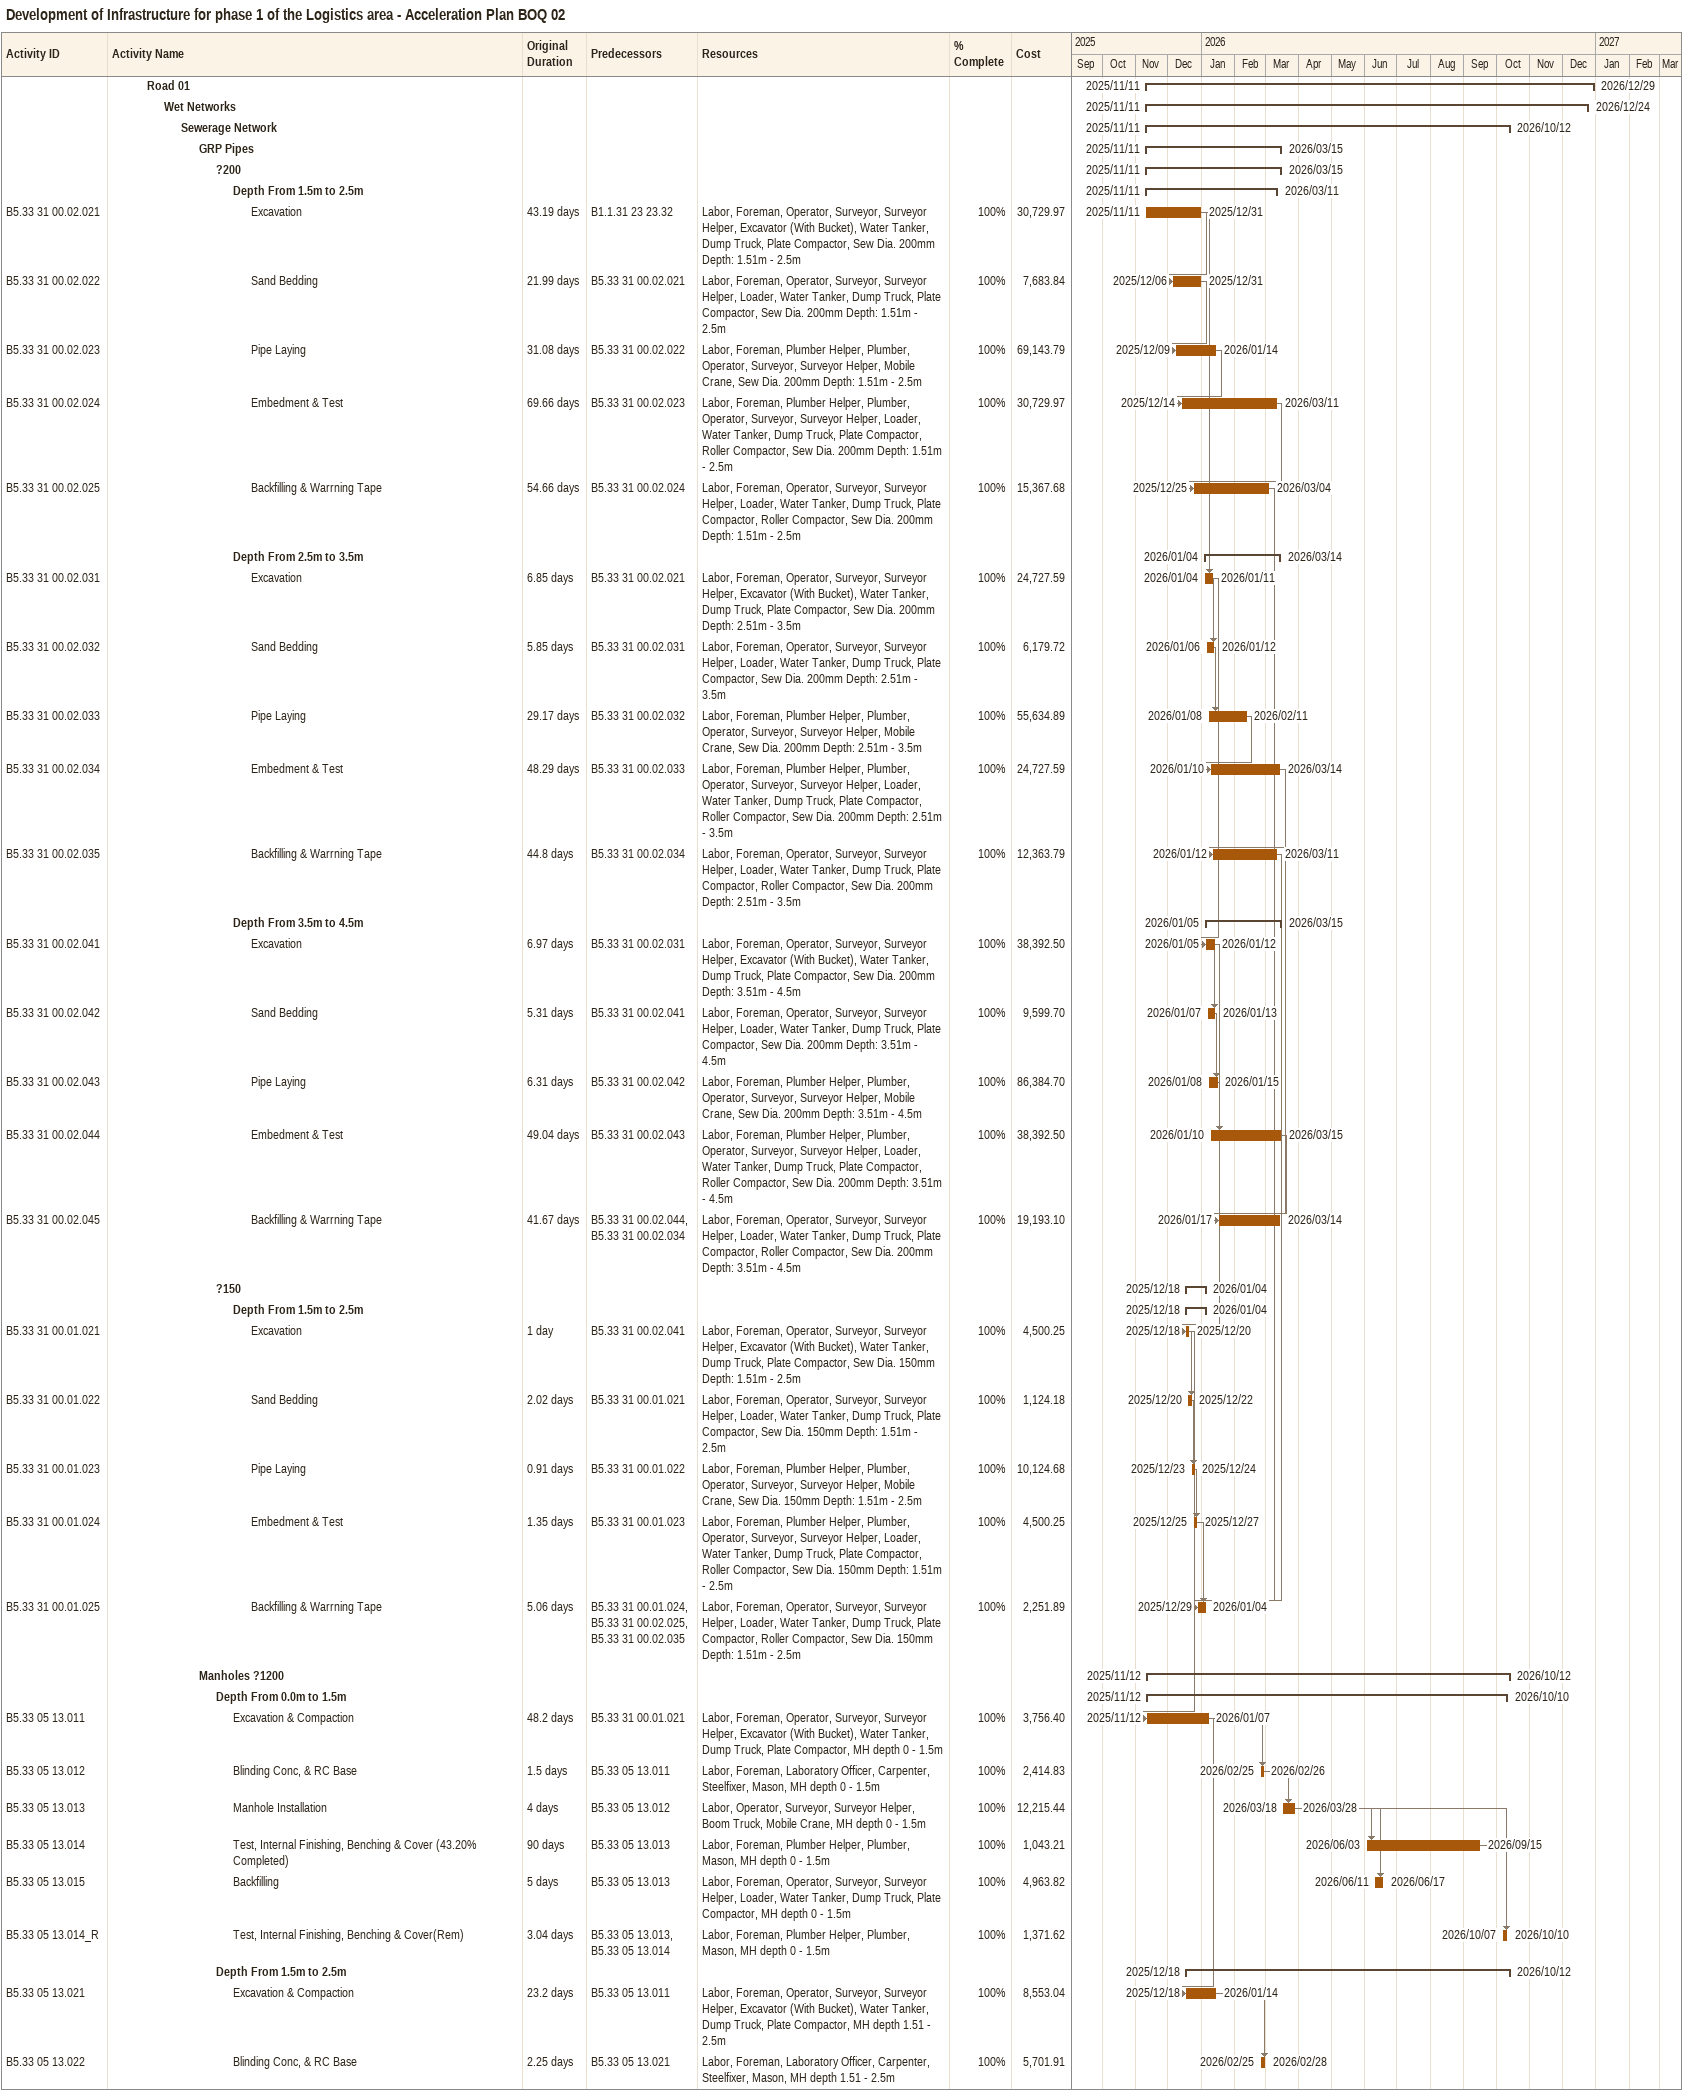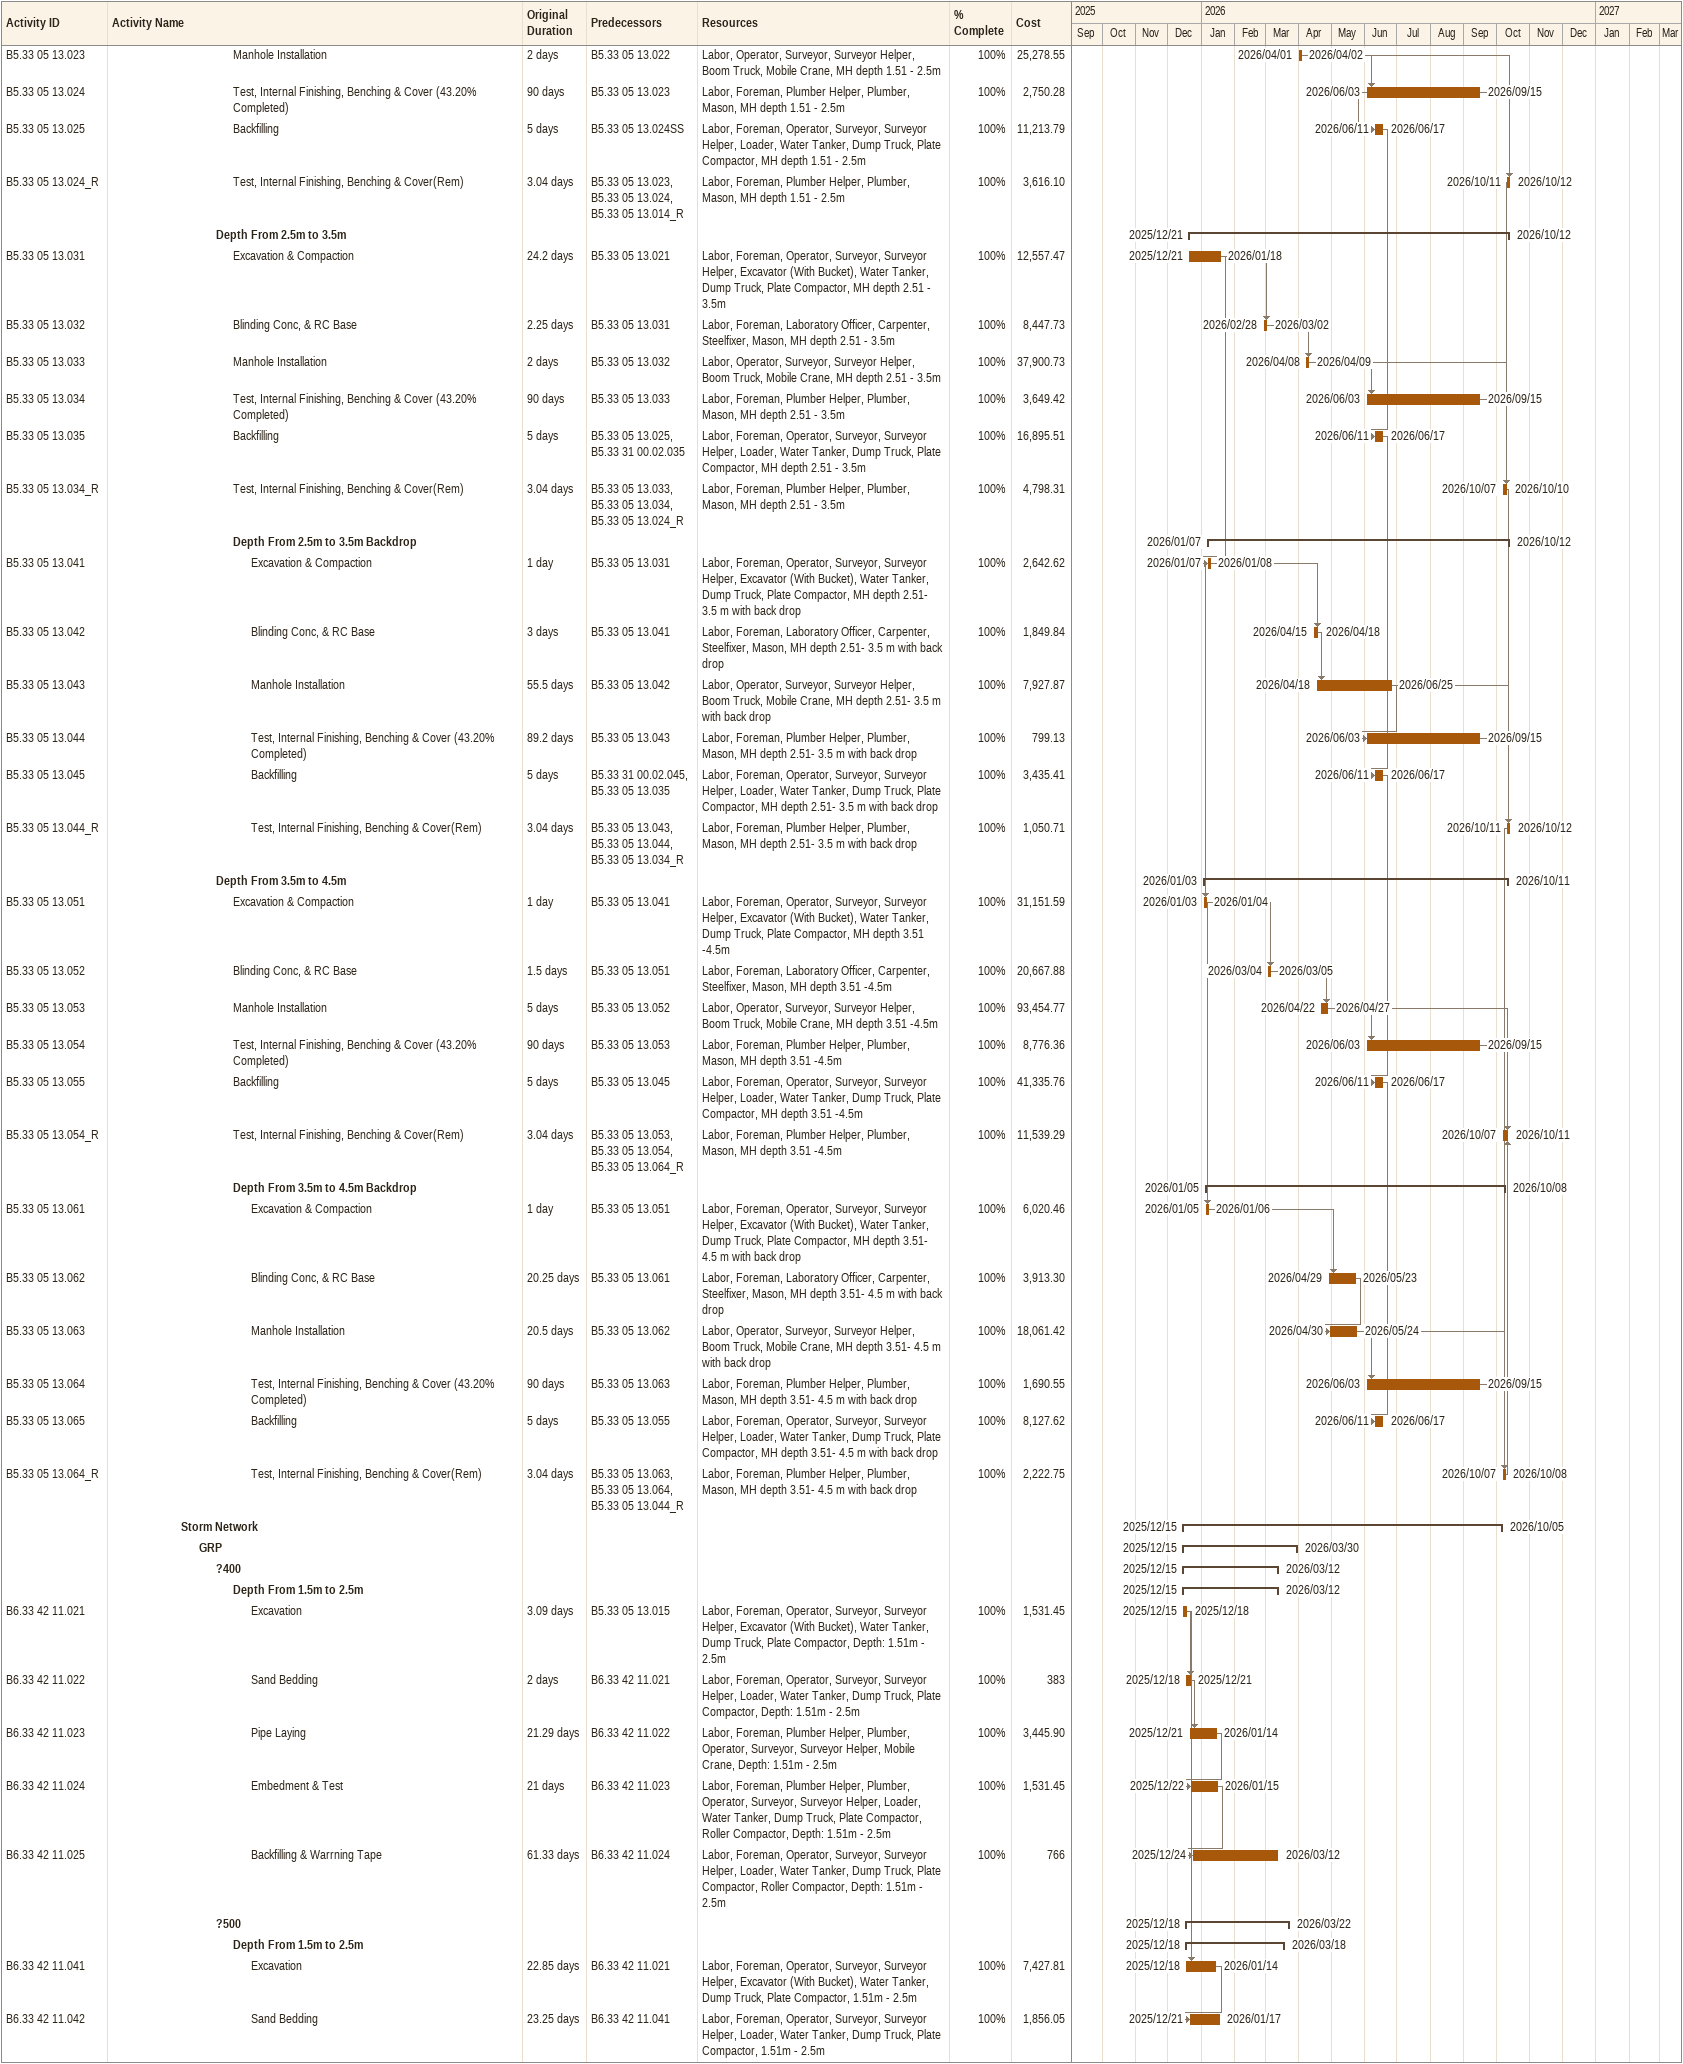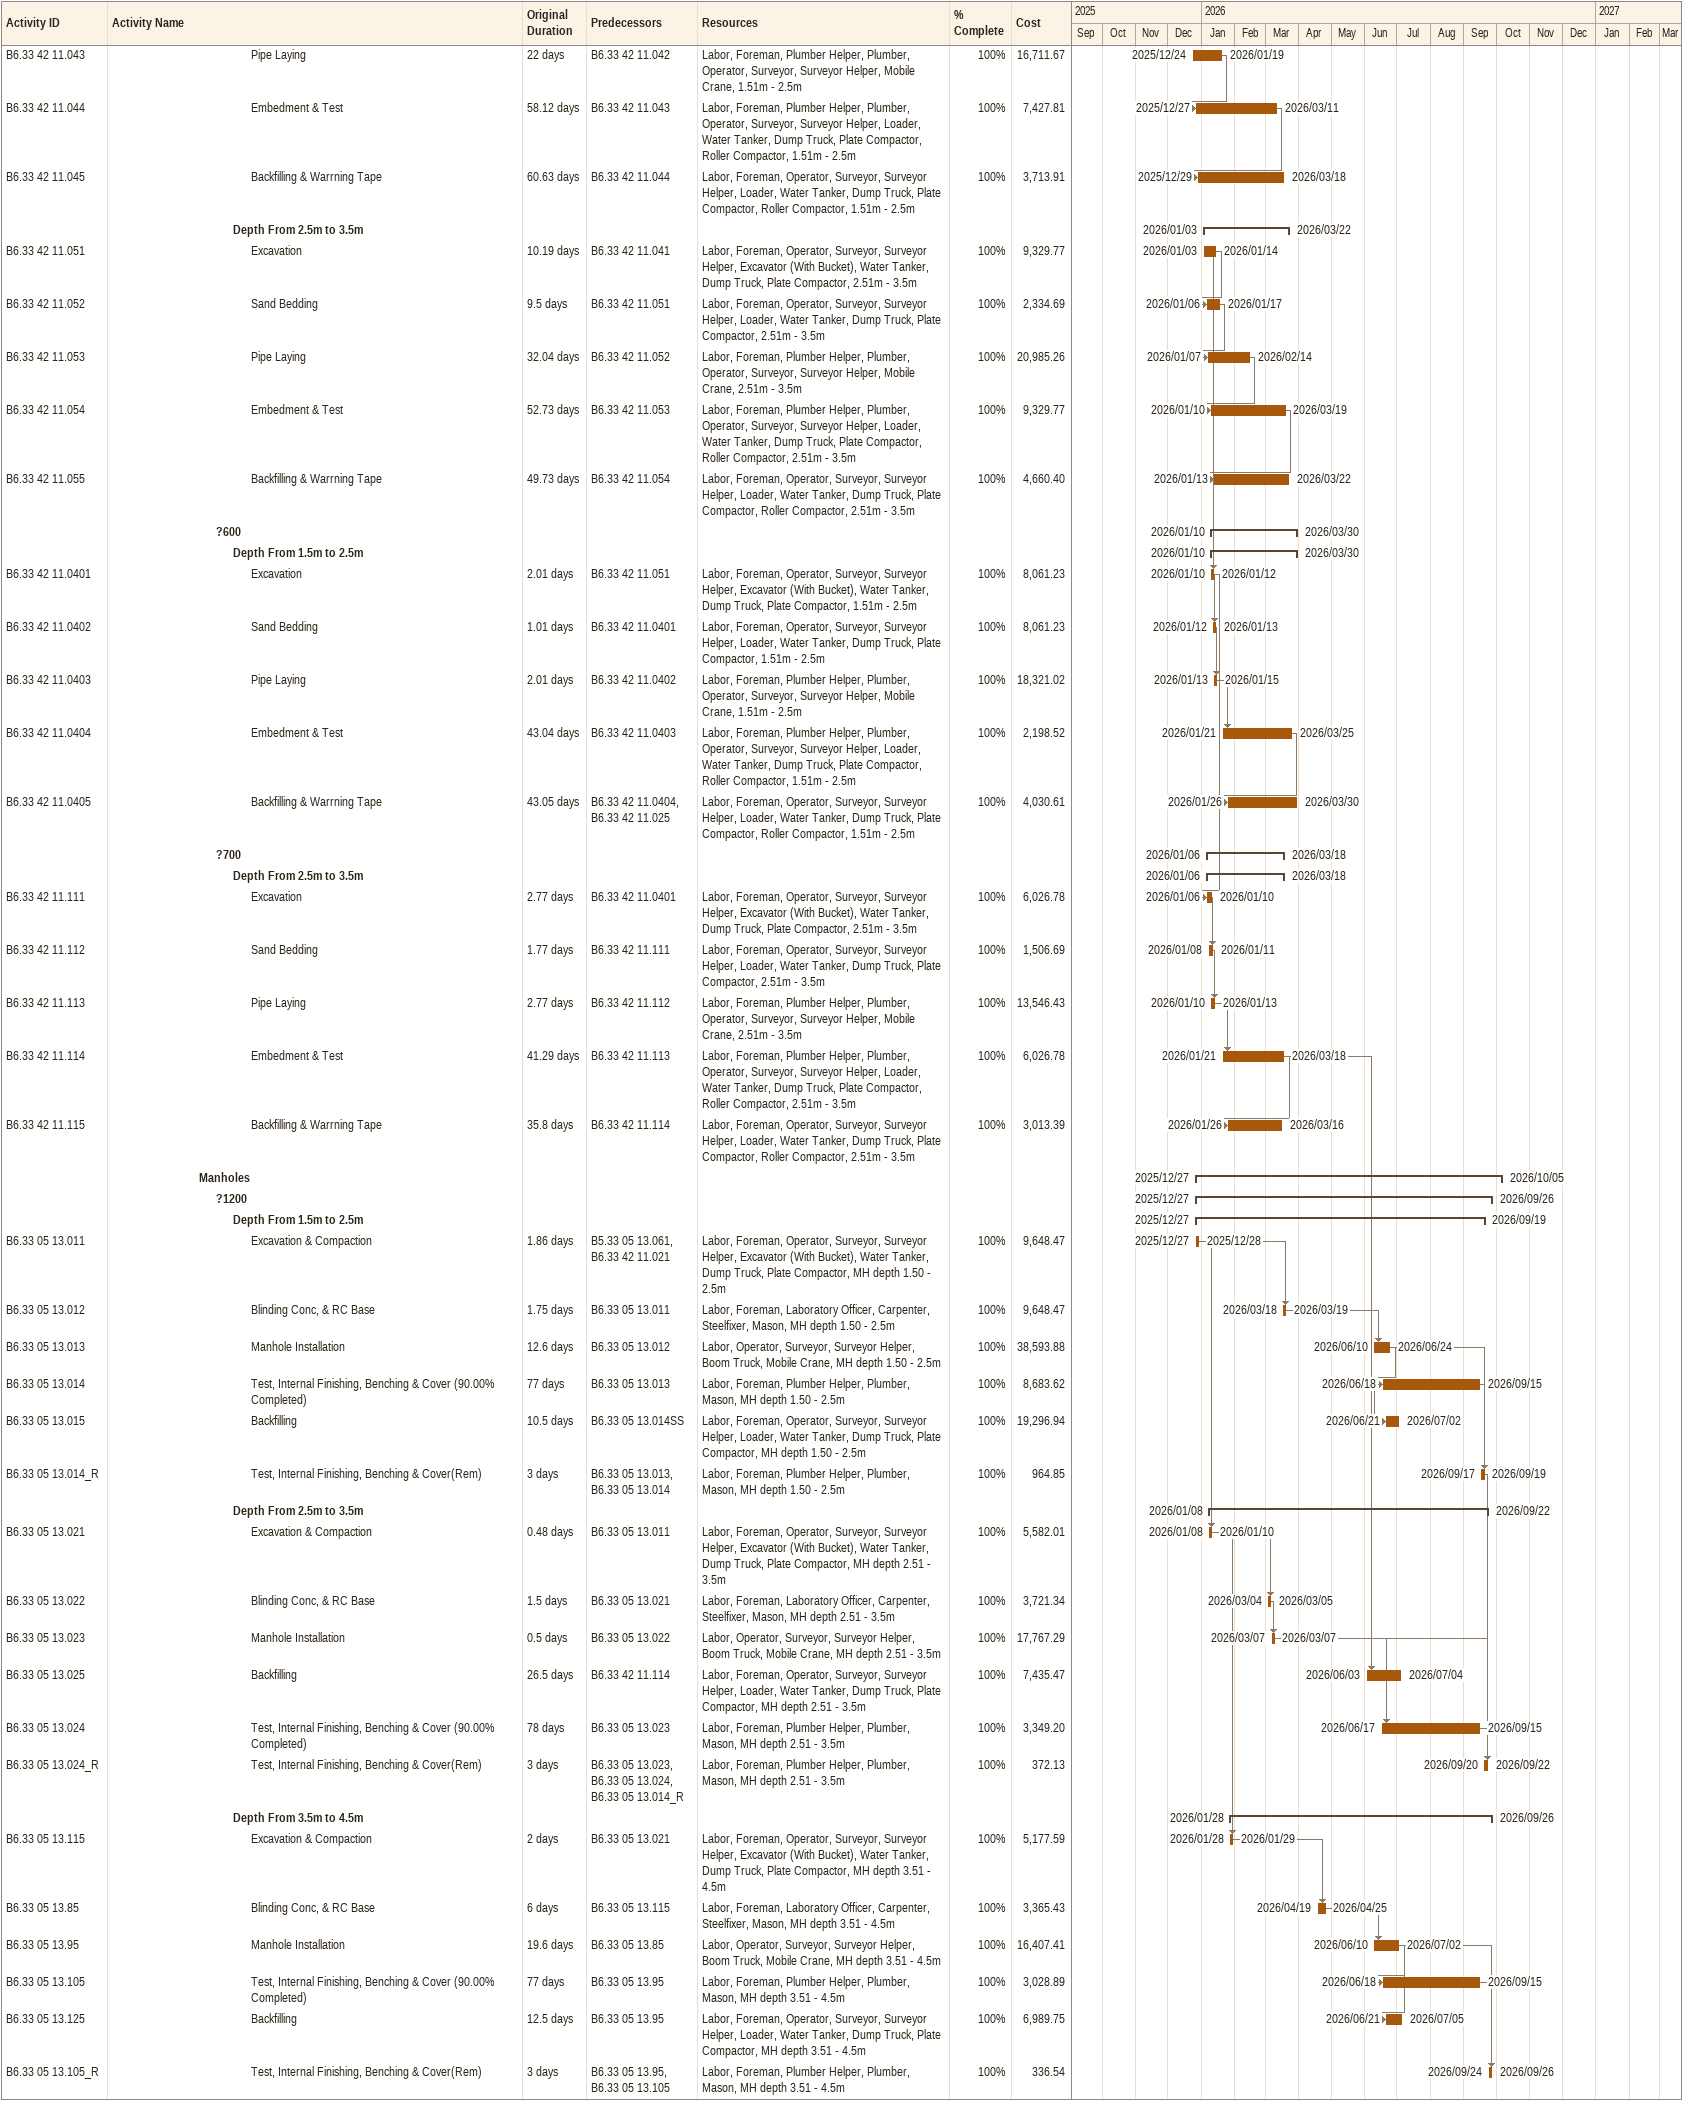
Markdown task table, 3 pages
Development of Infrastructure for phase 1 of the Logistics area - Acceleration Plan BOQ 02

| ID | Level | Task | Original duration | Start | Finish | Predecessors | Resources | % complete | Cost |
|---|---|---|---|---|---|---|---|---|---|
|  | 3 | **Road 01** |  | 2025-11-11 | 2026-12-29 |  |  |  |  |
|  | 4 | **Wet Networks** |  | 2025-11-11 | 2026-12-24 |  |  |  |  |
|  | 5 | **Sewerage Network** |  | 2025-11-11 | 2026-10-12 |  |  |  |  |
|  | 6 | **GRP Pipes** |  | 2025-11-11 | 2026-03-15 |  |  |  |  |
|  | 7 | **?200** |  | 2025-11-11 | 2026-03-15 |  |  |  |  |
|  | 8 | **Depth From 1.5m to 2.5m** |  | 2025-11-11 | 2026-03-11 |  |  |  |  |
| B5.33 31 00.02.021 | 9 | Excavation | 43.19d | 2025-11-11 | 2025-12-31 | B1.1.31 23 23.32 | Labor, Foreman, Operator, Surveyor, Surveyor Helper, Excavator (With Bucket), Water Tanker, Dump Truck, Plate Compactor, Sew Dia. 200mm Depth: 1.51m - 2.5m | 100 | 30729.97 |
| B5.33 31 00.02.022 | 9 | Sand Bedding | 21.99d | 2025-12-06 | 2025-12-31 | B5.33 31 00.02.021 | Labor, Foreman, Operator, Surveyor, Surveyor Helper, Loader, Water Tanker, Dump Truck, Plate Compactor, Sew Dia. 200mm Depth: 1.51m - 2.5m | 100 | 7683.84 |
| B5.33 31 00.02.023 | 9 | Pipe Laying | 31.08d | 2025-12-09 | 2026-01-14 | B5.33 31 00.02.022 | Labor, Foreman, Plumber Helper, Plumber, Operator, Surveyor, Surveyor Helper, Mobile Crane, Sew Dia. 200mm Depth: 1.51m - 2.5m | 100 | 69143.79 |
| B5.33 31 00.02.024 | 9 | Embedment & Test | 69.66d | 2025-12-14 | 2026-03-11 | B5.33 31 00.02.023 | Labor, Foreman, Plumber Helper, Plumber, Operator, Surveyor, Surveyor Helper, Loader, Water Tanker, Dump Truck, Plate Compactor, Roller Compactor, Sew Dia. 200mm Depth: 1.51m - 2.5m | 100 | 30729.97 |
| B5.33 31 00.02.025 | 9 | Backfilling & Warrning Tape | 54.66d | 2025-12-25 | 2026-03-04 | B5.33 31 00.02.024 | Labor, Foreman, Operator, Surveyor, Surveyor Helper, Loader, Water Tanker, Dump Truck, Plate Compactor, Roller Compactor, Sew Dia. 200mm Depth: 1.51m - 2.5m | 100 | 15367.68 |
|  | 8 | **Depth From 2.5m to 3.5m** |  | 2026-01-04 | 2026-03-14 |  |  |  |  |
| B5.33 31 00.02.031 | 9 | Excavation | 6.85d | 2026-01-04 | 2026-01-11 | B5.33 31 00.02.021 | Labor, Foreman, Operator, Surveyor, Surveyor Helper, Excavator (With Bucket), Water Tanker, Dump Truck, Plate Compactor, Sew Dia. 200mm Depth: 2.51m - 3.5m | 100 | 24727.59 |
| B5.33 31 00.02.032 | 9 | Sand Bedding | 5.85d | 2026-01-06 | 2026-01-12 | B5.33 31 00.02.031 | Labor, Foreman, Operator, Surveyor, Surveyor Helper, Loader, Water Tanker, Dump Truck, Plate Compactor, Sew Dia. 200mm Depth: 2.51m - 3.5m | 100 | 6179.72 |
| B5.33 31 00.02.033 | 9 | Pipe Laying | 29.17d | 2026-01-08 | 2026-02-11 | B5.33 31 00.02.032 | Labor, Foreman, Plumber Helper, Plumber, Operator, Surveyor, Surveyor Helper, Mobile Crane, Sew Dia. 200mm Depth: 2.51m - 3.5m | 100 | 55634.89 |
| B5.33 31 00.02.034 | 9 | Embedment & Test | 48.29d | 2026-01-10 | 2026-03-14 | B5.33 31 00.02.033 | Labor, Foreman, Plumber Helper, Plumber, Operator, Surveyor, Surveyor Helper, Loader, Water Tanker, Dump Truck, Plate Compactor, Roller Compactor, Sew Dia. 200mm Depth: 2.51m - 3.5m | 100 | 24727.59 |
| B5.33 31 00.02.035 | 9 | Backfilling & Warrning Tape | 44.8d | 2026-01-12 | 2026-03-11 | B5.33 31 00.02.034 | Labor, Foreman, Operator, Surveyor, Surveyor Helper, Loader, Water Tanker, Dump Truck, Plate Compactor, Roller Compactor, Sew Dia. 200mm Depth: 2.51m - 3.5m | 100 | 12363.79 |
|  | 8 | **Depth From 3.5m to 4.5m** |  | 2026-01-05 | 2026-03-15 |  |  |  |  |
| B5.33 31 00.02.041 | 9 | Excavation | 6.97d | 2026-01-05 | 2026-01-12 | B5.33 31 00.02.031 | Labor, Foreman, Operator, Surveyor, Surveyor Helper, Excavator (With Bucket), Water Tanker, Dump Truck, Plate Compactor, Sew Dia. 200mm Depth: 3.51m - 4.5m | 100 | 38392.50 |
| B5.33 31 00.02.042 | 9 | Sand Bedding | 5.31d | 2026-01-07 | 2026-01-13 | B5.33 31 00.02.041 | Labor, Foreman, Operator, Surveyor, Surveyor Helper, Loader, Water Tanker, Dump Truck, Plate Compactor, Sew Dia. 200mm Depth: 3.51m - 4.5m | 100 | 9599.70 |
| B5.33 31 00.02.043 | 9 | Pipe Laying | 6.31d | 2026-01-08 | 2026-01-15 | B5.33 31 00.02.042 | Labor, Foreman, Plumber Helper, Plumber, Operator, Surveyor, Surveyor Helper, Mobile Crane, Sew Dia. 200mm Depth: 3.51m - 4.5m | 100 | 86384.70 |
| B5.33 31 00.02.044 | 9 | Embedment & Test | 49.04d | 2026-01-10 | 2026-03-15 | B5.33 31 00.02.043 | Labor, Foreman, Plumber Helper, Plumber, Operator, Surveyor, Surveyor Helper, Loader, Water Tanker, Dump Truck, Plate Compactor, Roller Compactor, Sew Dia. 200mm Depth: 3.51m - 4.5m | 100 | 38392.50 |
| B5.33 31 00.02.045 | 9 | Backfilling & Warrning Tape | 41.67d | 2026-01-17 | 2026-03-14 | B5.33 31 00.02.044, B5.33 31 00.02.034 | Labor, Foreman, Operator, Surveyor, Surveyor Helper, Loader, Water Tanker, Dump Truck, Plate Compactor, Roller Compactor, Sew Dia. 200mm Depth: 3.51m - 4.5m | 100 | 19193.10 |
|  | 7 | **?150** |  | 2025-12-18 | 2026-01-04 |  |  |  |  |
|  | 8 | **Depth From 1.5m to 2.5m** |  | 2025-12-18 | 2026-01-04 |  |  |  |  |
| B5.33 31 00.01.021 | 9 | Excavation | 1d | 2025-12-18 | 2025-12-20 | B5.33 31 00.02.041 | Labor, Foreman, Operator, Surveyor, Surveyor Helper, Excavator (With Bucket), Water Tanker, Dump Truck, Plate Compactor, Sew Dia. 150mm Depth: 1.51m - 2.5m | 100 | 4500.25 |
| B5.33 31 00.01.022 | 9 | Sand Bedding | 2.02d | 2025-12-20 | 2025-12-22 | B5.33 31 00.01.021 | Labor, Foreman, Operator, Surveyor, Surveyor Helper, Loader, Water Tanker, Dump Truck, Plate Compactor, Sew Dia. 150mm Depth: 1.51m - 2.5m | 100 | 1124.18 |
| B5.33 31 00.01.023 | 9 | Pipe Laying | 0.91d | 2025-12-23 | 2025-12-24 | B5.33 31 00.01.022 | Labor, Foreman, Plumber Helper, Plumber, Operator, Surveyor, Surveyor Helper, Mobile Crane, Sew Dia. 150mm Depth: 1.51m - 2.5m | 100 | 10124.68 |
| B5.33 31 00.01.024 | 9 | Embedment & Test | 1.35d | 2025-12-25 | 2025-12-27 | B5.33 31 00.01.023 | Labor, Foreman, Plumber Helper, Plumber, Operator, Surveyor, Surveyor Helper, Loader, Water Tanker, Dump Truck, Plate Compactor, Roller Compactor, Sew Dia. 150mm Depth: 1.51m - 2.5m | 100 | 4500.25 |
| B5.33 31 00.01.025 | 9 | Backfilling & Warrning Tape | 5.06d | 2025-12-29 | 2026-01-04 | B5.33 31 00.01.024, B5.33 31 00.02.025, B5.33 31 00.02.035 | Labor, Foreman, Operator, Surveyor, Surveyor Helper, Loader, Water Tanker, Dump Truck, Plate Compactor, Roller Compactor, Sew Dia. 150mm Depth: 1.51m - 2.5m | 100 | 2251.89 |
|  | 6 | **Manholes ?1200** |  | 2025-11-12 | 2026-10-12 |  |  |  |  |
|  | 7 | **Depth From 0.0m to 1.5m** |  | 2025-11-12 | 2026-10-10 |  |  |  |  |
| B5.33 05 13.011 | 8 | Excavation & Compaction | 48.2d | 2025-11-12 | 2026-01-07 | B5.33 31 00.01.021 | Labor, Foreman, Operator, Surveyor, Surveyor Helper, Excavator (With Bucket), Water Tanker, Dump Truck, Plate Compactor, MH depth 0 - 1.5m | 100 | 3756.40 |
| B5.33 05 13.012 | 8 | Blinding Conc, & RC Base | 1.5d | 2026-02-25 | 2026-02-26 | B5.33 05 13.011 | Labor, Foreman, Laboratory Officer, Carpenter, Steelfixer, Mason, MH depth 0 - 1.5m | 100 | 2414.83 |
| B5.33 05 13.013 | 8 | Manhole Installation | 4d | 2026-03-18 | 2026-03-28 | B5.33 05 13.012 | Labor, Operator, Surveyor, Surveyor Helper, Boom Truck, Mobile Crane, MH depth 0 - 1.5m | 100 | 12215.44 |
| B5.33 05 13.014 | 8 | Test, Internal Finishing, Benching & Cover (43.20% Completed) | 90d | 2026-06-03 | 2026-09-15 | B5.33 05 13.013 | Labor, Foreman, Plumber Helper, Plumber, Mason, MH depth 0 - 1.5m | 100 | 1043.21 |
| B5.33 05 13.015 | 8 | Backfilling | 5d | 2026-06-11 | 2026-06-17 | B5.33 05 13.013 | Labor, Foreman, Operator, Surveyor, Surveyor Helper, Loader, Water Tanker, Dump Truck, Plate Compactor, MH depth 0 - 1.5m | 100 | 4963.82 |
| B5.33 05 13.014_R | 8 | Test, Internal Finishing, Benching & Cover(Rem) | 3.04d | 2026-10-07 | 2026-10-10 | B5.33 05 13.013, B5.33 05 13.014 | Labor, Foreman, Plumber Helper, Plumber, Mason, MH depth 0 - 1.5m | 100 | 1371.62 |
|  | 7 | **Depth From 1.5m to 2.5m** |  | 2025-12-18 | 2026-10-12 |  |  |  |  |
| B5.33 05 13.021 | 8 | Excavation & Compaction | 23.2d | 2025-12-18 | 2026-01-14 | B5.33 05 13.011 | Labor, Foreman, Operator, Surveyor, Surveyor Helper, Excavator (With Bucket), Water Tanker, Dump Truck, Plate Compactor, MH depth 1.51 - 2.5m | 100 | 8553.04 |
| B5.33 05 13.022 | 8 | Blinding Conc, & RC Base | 2.25d | 2026-02-25 | 2026-02-28 | B5.33 05 13.021 | Labor, Foreman, Laboratory Officer, Carpenter, Steelfixer, Mason, MH depth 1.51 - 2.5m | 100 | 5701.91 |
| B5.33 05 13.023 | 8 | Manhole Installation | 2d | 2026-04-01 | 2026-04-02 | B5.33 05 13.022 | Labor, Operator, Surveyor, Surveyor Helper, Boom Truck, Mobile Crane, MH depth 1.51 - 2.5m | 100 | 25278.55 |
| B5.33 05 13.024 | 8 | Test, Internal Finishing, Benching & Cover (43.20% Completed) | 90d | 2026-06-03 | 2026-09-15 | B5.33 05 13.023 | Labor, Foreman, Plumber Helper, Plumber, Mason, MH depth 1.51 - 2.5m | 100 | 2750.28 |
| B5.33 05 13.025 | 8 | Backfilling | 5d | 2026-06-11 | 2026-06-17 | B5.33 05 13.024SS | Labor, Foreman, Operator, Surveyor, Surveyor Helper, Loader, Water Tanker, Dump Truck, Plate Compactor, MH depth 1.51 - 2.5m | 100 | 11213.79 |
| B5.33 05 13.024_R | 8 | Test, Internal Finishing, Benching & Cover(Rem) | 3.04d | 2026-10-11 | 2026-10-12 | B5.33 05 13.023, B5.33 05 13.024, B5.33 05 13.014_R | Labor, Foreman, Plumber Helper, Plumber, Mason, MH depth 1.51 - 2.5m | 100 | 3616.10 |
|  | 7 | **Depth From 2.5m to 3.5m** |  | 2025-12-21 | 2026-10-12 |  |  |  |  |
| B5.33 05 13.031 | 8 | Excavation & Compaction | 24.2d | 2025-12-21 | 2026-01-18 | B5.33 05 13.021 | Labor, Foreman, Operator, Surveyor, Surveyor Helper, Excavator (With Bucket), Water Tanker, Dump Truck, Plate Compactor, MH depth 2.51 - 3.5m | 100 | 12557.47 |
| B5.33 05 13.032 | 8 | Blinding Conc, & RC Base | 2.25d | 2026-02-28 | 2026-03-02 | B5.33 05 13.031 | Labor, Foreman, Laboratory Officer, Carpenter, Steelfixer, Mason, MH depth 2.51 - 3.5m | 100 | 8447.73 |
| B5.33 05 13.033 | 8 | Manhole Installation | 2d | 2026-04-08 | 2026-04-09 | B5.33 05 13.032 | Labor, Operator, Surveyor, Surveyor Helper, Boom Truck, Mobile Crane, MH depth 2.51 - 3.5m | 100 | 37900.73 |
| B5.33 05 13.034 | 8 | Test, Internal Finishing, Benching & Cover (43.20% Completed) | 90d | 2026-06-03 | 2026-09-15 | B5.33 05 13.033 | Labor, Foreman, Plumber Helper, Plumber, Mason, MH depth 2.51 - 3.5m | 100 | 3649.42 |
| B5.33 05 13.035 | 8 | Backfilling | 5d | 2026-06-11 | 2026-06-17 | B5.33 05 13.025, B5.33 31 00.02.035 | Labor, Foreman, Operator, Surveyor, Surveyor Helper, Loader, Water Tanker, Dump Truck, Plate Compactor, MH depth 2.51 - 3.5m | 100 | 16895.51 |
| B5.33 05 13.034_R | 8 | Test, Internal Finishing, Benching & Cover(Rem) | 3.04d | 2026-10-07 | 2026-10-10 | B5.33 05 13.033, B5.33 05 13.034, B5.33 05 13.024_R | Labor, Foreman, Plumber Helper, Plumber, Mason, MH depth 2.51 - 3.5m | 100 | 4798.31 |
|  | 8 | **Depth From 2.5m to 3.5m Backdrop** |  | 2026-01-07 | 2026-10-12 |  |  |  |  |
| B5.33 05 13.041 | 9 | Excavation & Compaction | 1d | 2026-01-07 | 2026-01-08 | B5.33 05 13.031 | Labor, Foreman, Operator, Surveyor, Surveyor Helper, Excavator (With Bucket), Water Tanker, Dump Truck, Plate Compactor, MH depth 2.51- 3.5 m with back drop | 100 | 2642.62 |
| B5.33 05 13.042 | 9 | Blinding Conc, & RC Base | 3d | 2026-04-15 | 2026-04-18 | B5.33 05 13.041 | Labor, Foreman, Laboratory Officer, Carpenter, Steelfixer, Mason, MH depth 2.51- 3.5 m with back drop | 100 | 1849.84 |
| B5.33 05 13.043 | 9 | Manhole Installation | 55.5d | 2026-04-18 | 2026-06-25 | B5.33 05 13.042 | Labor, Operator, Surveyor, Surveyor Helper, Boom Truck, Mobile Crane, MH depth 2.51- 3.5 m with back drop | 100 | 7927.87 |
| B5.33 05 13.044 | 9 | Test, Internal Finishing, Benching & Cover (43.20% Completed) | 89.2d | 2026-06-03 | 2026-09-15 | B5.33 05 13.043 | Labor, Foreman, Plumber Helper, Plumber, Mason, MH depth 2.51- 3.5 m with back drop | 100 | 799.13 |
| B5.33 05 13.045 | 9 | Backfilling | 5d | 2026-06-11 | 2026-06-17 | B5.33 31 00.02.045, B5.33 05 13.035 | Labor, Foreman, Operator, Surveyor, Surveyor Helper, Loader, Water Tanker, Dump Truck, Plate Compactor, MH depth 2.51- 3.5 m with back drop | 100 | 3435.41 |
| B5.33 05 13.044_R | 9 | Test, Internal Finishing, Benching & Cover(Rem) | 3.04d | 2026-10-11 | 2026-10-12 | B5.33 05 13.043, B5.33 05 13.044, B5.33 05 13.034_R | Labor, Foreman, Plumber Helper, Plumber, Mason, MH depth 2.51- 3.5 m with back drop | 100 | 1050.71 |
|  | 7 | **Depth From 3.5m to 4.5m** |  | 2026-01-03 | 2026-10-11 |  |  |  |  |
| B5.33 05 13.051 | 8 | Excavation & Compaction | 1d | 2026-01-03 | 2026-01-04 | B5.33 05 13.041 | Labor, Foreman, Operator, Surveyor, Surveyor Helper, Excavator (With Bucket), Water Tanker, Dump Truck, Plate Compactor, MH depth 3.51 -4.5m | 100 | 31151.59 |
| B5.33 05 13.052 | 8 | Blinding Conc, & RC Base | 1.5d | 2026-03-04 | 2026-03-05 | B5.33 05 13.051 | Labor, Foreman, Laboratory Officer, Carpenter, Steelfixer, Mason, MH depth 3.51 -4.5m | 100 | 20667.88 |
| B5.33 05 13.053 | 8 | Manhole Installation | 5d | 2026-04-22 | 2026-04-27 | B5.33 05 13.052 | Labor, Operator, Surveyor, Surveyor Helper, Boom Truck, Mobile Crane, MH depth 3.51 -4.5m | 100 | 93454.77 |
| B5.33 05 13.054 | 8 | Test, Internal Finishing, Benching & Cover (43.20% Completed) | 90d | 2026-06-03 | 2026-09-15 | B5.33 05 13.053 | Labor, Foreman, Plumber Helper, Plumber, Mason, MH depth 3.51 -4.5m | 100 | 8776.36 |
| B5.33 05 13.055 | 8 | Backfilling | 5d | 2026-06-11 | 2026-06-17 | B5.33 05 13.045 | Labor, Foreman, Operator, Surveyor, Surveyor Helper, Loader, Water Tanker, Dump Truck, Plate Compactor, MH depth 3.51 -4.5m | 100 | 41335.76 |
| B5.33 05 13.054_R | 8 | Test, Internal Finishing, Benching & Cover(Rem) | 3.04d | 2026-10-07 | 2026-10-11 | B5.33 05 13.053, B5.33 05 13.054, B5.33 05 13.064_R | Labor, Foreman, Plumber Helper, Plumber, Mason, MH depth 3.51 -4.5m | 100 | 11539.29 |
|  | 8 | **Depth From 3.5m to 4.5m Backdrop** |  | 2026-01-05 | 2026-10-08 |  |  |  |  |
| B5.33 05 13.061 | 9 | Excavation & Compaction | 1d | 2026-01-05 | 2026-01-06 | B5.33 05 13.051 | Labor, Foreman, Operator, Surveyor, Surveyor Helper, Excavator (With Bucket), Water Tanker, Dump Truck, Plate Compactor, MH depth 3.51- 4.5 m with back drop | 100 | 6020.46 |
| B5.33 05 13.062 | 9 | Blinding Conc, & RC Base | 20.25d | 2026-04-29 | 2026-05-23 | B5.33 05 13.061 | Labor, Foreman, Laboratory Officer, Carpenter, Steelfixer, Mason, MH depth 3.51- 4.5 m with back drop | 100 | 3913.30 |
| B5.33 05 13.063 | 9 | Manhole Installation | 20.5d | 2026-04-30 | 2026-05-24 | B5.33 05 13.062 | Labor, Operator, Surveyor, Surveyor Helper, Boom Truck, Mobile Crane, MH depth 3.51- 4.5 m with back drop | 100 | 18061.42 |
| B5.33 05 13.064 | 9 | Test, Internal Finishing, Benching & Cover (43.20% Completed) | 90d | 2026-06-03 | 2026-09-15 | B5.33 05 13.063 | Labor, Foreman, Plumber Helper, Plumber, Mason, MH depth 3.51- 4.5 m with back drop | 100 | 1690.55 |
| B5.33 05 13.065 | 9 | Backfilling | 5d | 2026-06-11 | 2026-06-17 | B5.33 05 13.055 | Labor, Foreman, Operator, Surveyor, Surveyor Helper, Loader, Water Tanker, Dump Truck, Plate Compactor, MH depth 3.51- 4.5 m with back drop | 100 | 8127.62 |
| B5.33 05 13.064_R | 9 | Test, Internal Finishing, Benching & Cover(Rem) | 3.04d | 2026-10-07 | 2026-10-08 | B5.33 05 13.063, B5.33 05 13.064, B5.33 05 13.044_R | Labor, Foreman, Plumber Helper, Plumber, Mason, MH depth 3.51- 4.5 m with back drop | 100 | 2222.75 |
|  | 5 | **Storm Network** |  | 2025-12-15 | 2026-10-05 |  |  |  |  |
|  | 6 | **GRP** |  | 2025-12-15 | 2026-03-30 |  |  |  |  |
|  | 7 | **?400** |  | 2025-12-15 | 2026-03-12 |  |  |  |  |
|  | 8 | **Depth From 1.5m to 2.5m** |  | 2025-12-15 | 2026-03-12 |  |  |  |  |
| B6.33 42 11.021 | 9 | Excavation | 3.09d | 2025-12-15 | 2025-12-18 | B5.33 05 13.015 | Labor, Foreman, Operator, Surveyor, Surveyor Helper, Excavator (With Bucket), Water Tanker, Dump Truck, Plate Compactor, Depth: 1.51m - 2.5m | 100 | 1531.45 |
| B6.33 42 11.022 | 9 | Sand Bedding | 2d | 2025-12-18 | 2025-12-21 | B6.33 42 11.021 | Labor, Foreman, Operator, Surveyor, Surveyor Helper, Loader, Water Tanker, Dump Truck, Plate Compactor, Depth: 1.51m - 2.5m | 100 | 383 |
| B6.33 42 11.023 | 9 | Pipe Laying | 21.29d | 2025-12-21 | 2026-01-14 | B6.33 42 11.022 | Labor, Foreman, Plumber Helper, Plumber, Operator, Surveyor, Surveyor Helper, Mobile Crane, Depth: 1.51m - 2.5m | 100 | 3445.90 |
| B6.33 42 11.024 | 9 | Embedment & Test | 21d | 2025-12-22 | 2026-01-15 | B6.33 42 11.023 | Labor, Foreman, Plumber Helper, Plumber, Operator, Surveyor, Surveyor Helper, Loader, Water Tanker, Dump Truck, Plate Compactor, Roller Compactor, Depth: 1.51m - 2.5m | 100 | 1531.45 |
| B6.33 42 11.025 | 9 | Backfilling & Warrning Tape | 61.33d | 2025-12-24 | 2026-03-12 | B6.33 42 11.024 | Labor, Foreman, Operator, Surveyor, Surveyor Helper, Loader, Water Tanker, Dump Truck, Plate Compactor, Roller Compactor, Depth: 1.51m - 2.5m | 100 | 766 |
|  | 7 | **?500** |  | 2025-12-18 | 2026-03-22 |  |  |  |  |
|  | 8 | **Depth From 1.5m to 2.5m** |  | 2025-12-18 | 2026-03-18 |  |  |  |  |
| B6.33 42 11.041 | 9 | Excavation | 22.85d | 2025-12-18 | 2026-01-14 | B6.33 42 11.021 | Labor, Foreman, Operator, Surveyor, Surveyor Helper, Excavator (With Bucket), Water Tanker, Dump Truck, Plate Compactor, 1.51m - 2.5m | 100 | 7427.81 |
| B6.33 42 11.042 | 9 | Sand Bedding | 23.25d | 2025-12-21 | 2026-01-17 | B6.33 42 11.041 | Labor, Foreman, Operator, Surveyor, Surveyor Helper, Loader, Water Tanker, Dump Truck, Plate Compactor, 1.51m - 2.5m | 100 | 1856.05 |
| B6.33 42 11.043 | 9 | Pipe Laying | 22d | 2025-12-24 | 2026-01-19 | B6.33 42 11.042 | Labor, Foreman, Plumber Helper, Plumber, Operator, Surveyor, Surveyor Helper, Mobile Crane, 1.51m - 2.5m | 100 | 16711.67 |
| B6.33 42 11.044 | 9 | Embedment & Test | 58.12d | 2025-12-27 | 2026-03-11 | B6.33 42 11.043 | Labor, Foreman, Plumber Helper, Plumber, Operator, Surveyor, Surveyor Helper, Loader, Water Tanker, Dump Truck, Plate Compactor, Roller Compactor, 1.51m - 2.5m | 100 | 7427.81 |
| B6.33 42 11.045 | 9 | Backfilling & Warrning Tape | 60.63d | 2025-12-29 | 2026-03-18 | B6.33 42 11.044 | Labor, Foreman, Operator, Surveyor, Surveyor Helper, Loader, Water Tanker, Dump Truck, Plate Compactor, Roller Compactor, 1.51m - 2.5m | 100 | 3713.91 |
|  | 8 | **Depth From 2.5m to 3.5m** |  | 2026-01-03 | 2026-03-22 |  |  |  |  |
| B6.33 42 11.051 | 9 | Excavation | 10.19d | 2026-01-03 | 2026-01-14 | B6.33 42 11.041 | Labor, Foreman, Operator, Surveyor, Surveyor Helper, Excavator (With Bucket), Water Tanker, Dump Truck, Plate Compactor, 2.51m - 3.5m | 100 | 9329.77 |
| B6.33 42 11.052 | 9 | Sand Bedding | 9.5d | 2026-01-06 | 2026-01-17 | B6.33 42 11.051 | Labor, Foreman, Operator, Surveyor, Surveyor Helper, Loader, Water Tanker, Dump Truck, Plate Compactor, 2.51m - 3.5m | 100 | 2334.69 |
| B6.33 42 11.053 | 9 | Pipe Laying | 32.04d | 2026-01-07 | 2026-02-14 | B6.33 42 11.052 | Labor, Foreman, Plumber Helper, Plumber, Operator, Surveyor, Surveyor Helper, Mobile Crane, 2.51m - 3.5m | 100 | 20985.26 |
| B6.33 42 11.054 | 9 | Embedment & Test | 52.73d | 2026-01-10 | 2026-03-19 | B6.33 42 11.053 | Labor, Foreman, Plumber Helper, Plumber, Operator, Surveyor, Surveyor Helper, Loader, Water Tanker, Dump Truck, Plate Compactor, Roller Compactor, 2.51m - 3.5m | 100 | 9329.77 |
| B6.33 42 11.055 | 9 | Backfilling & Warrning Tape | 49.73d | 2026-01-13 | 2026-03-22 | B6.33 42 11.054 | Labor, Foreman, Operator, Surveyor, Surveyor Helper, Loader, Water Tanker, Dump Truck, Plate Compactor, Roller Compactor, 2.51m - 3.5m | 100 | 4660.40 |
|  | 7 | **?600** |  | 2026-01-10 | 2026-03-30 |  |  |  |  |
|  | 8 | **Depth From 1.5m to 2.5m** |  | 2026-01-10 | 2026-03-30 |  |  |  |  |
| B6.33 42 11.0401 | 9 | Excavation | 2.01d | 2026-01-10 | 2026-01-12 | B6.33 42 11.051 | Labor, Foreman, Operator, Surveyor, Surveyor Helper, Excavator (With Bucket), Water Tanker, Dump Truck, Plate Compactor, 1.51m - 2.5m | 100 | 8061.23 |
| B6.33 42 11.0402 | 9 | Sand Bedding | 1.01d | 2026-01-12 | 2026-01-13 | B6.33 42 11.0401 | Labor, Foreman, Operator, Surveyor, Surveyor Helper, Loader, Water Tanker, Dump Truck, Plate Compactor, 1.51m - 2.5m | 100 | 8061.23 |
| B6.33 42 11.0403 | 9 | Pipe Laying | 2.01d | 2026-01-13 | 2026-01-15 | B6.33 42 11.0402 | Labor, Foreman, Plumber Helper, Plumber, Operator, Surveyor, Surveyor Helper, Mobile Crane, 1.51m - 2.5m | 100 | 18321.02 |
| B6.33 42 11.0404 | 9 | Embedment & Test | 43.04d | 2026-01-21 | 2026-03-25 | B6.33 42 11.0403 | Labor, Foreman, Plumber Helper, Plumber, Operator, Surveyor, Surveyor Helper, Loader, Water Tanker, Dump Truck, Plate Compactor, Roller Compactor, 1.51m - 2.5m | 100 | 2198.52 |
| B6.33 42 11.0405 | 9 | Backfilling & Warrning Tape | 43.05d | 2026-01-26 | 2026-03-30 | B6.33 42 11.0404, B6.33 42 11.025 | Labor, Foreman, Operator, Surveyor, Surveyor Helper, Loader, Water Tanker, Dump Truck, Plate Compactor, Roller Compactor, 1.51m - 2.5m | 100 | 4030.61 |
|  | 7 | **?700** |  | 2026-01-06 | 2026-03-18 |  |  |  |  |
|  | 8 | **Depth From 2.5m to 3.5m** |  | 2026-01-06 | 2026-03-18 |  |  |  |  |
| B6.33 42 11.111 | 9 | Excavation | 2.77d | 2026-01-06 | 2026-01-10 | B6.33 42 11.0401 | Labor, Foreman, Operator, Surveyor, Surveyor Helper, Excavator (With Bucket), Water Tanker, Dump Truck, Plate Compactor, 2.51m - 3.5m | 100 | 6026.78 |
| B6.33 42 11.112 | 9 | Sand Bedding | 1.77d | 2026-01-08 | 2026-01-11 | B6.33 42 11.111 | Labor, Foreman, Operator, Surveyor, Surveyor Helper, Loader, Water Tanker, Dump Truck, Plate Compactor, 2.51m - 3.5m | 100 | 1506.69 |
| B6.33 42 11.113 | 9 | Pipe Laying | 2.77d | 2026-01-10 | 2026-01-13 | B6.33 42 11.112 | Labor, Foreman, Plumber Helper, Plumber, Operator, Surveyor, Surveyor Helper, Mobile Crane, 2.51m - 3.5m | 100 | 13546.43 |
| B6.33 42 11.114 | 9 | Embedment & Test | 41.29d | 2026-01-21 | 2026-03-18 | B6.33 42 11.113 | Labor, Foreman, Plumber Helper, Plumber, Operator, Surveyor, Surveyor Helper, Loader, Water Tanker, Dump Truck, Plate Compactor, Roller Compactor, 2.51m - 3.5m | 100 | 6026.78 |
| B6.33 42 11.115 | 9 | Backfilling & Warrning Tape | 35.8d | 2026-01-26 | 2026-03-16 | B6.33 42 11.114 | Labor, Foreman, Operator, Surveyor, Surveyor Helper, Loader, Water Tanker, Dump Truck, Plate Compactor, Roller Compactor, 2.51m - 3.5m | 100 | 3013.39 |
|  | 6 | **Manholes** |  | 2025-12-27 | 2026-10-05 |  |  |  |  |
|  | 7 | **?1200** |  | 2025-12-27 | 2026-09-26 |  |  |  |  |
|  | 8 | **Depth From 1.5m to 2.5m** |  | 2025-12-27 | 2026-09-19 |  |  |  |  |
| B6.33 05 13.011 | 9 | Excavation & Compaction | 1.86d | 2025-12-27 | 2025-12-28 | B5.33 05 13.061, B6.33 42 11.021 | Labor, Foreman, Operator, Surveyor, Surveyor Helper, Excavator (With Bucket), Water Tanker, Dump Truck, Plate Compactor, MH depth 1.50 - 2.5m | 100 | 9648.47 |
| B6.33 05 13.012 | 9 | Blinding Conc, & RC Base | 1.75d | 2026-03-18 | 2026-03-19 | B6.33 05 13.011 | Labor, Foreman, Laboratory Officer, Carpenter, Steelfixer, Mason, MH depth 1.50 - 2.5m | 100 | 9648.47 |
| B6.33 05 13.013 | 9 | Manhole Installation | 12.6d | 2026-06-10 | 2026-06-24 | B6.33 05 13.012 | Labor, Operator, Surveyor, Surveyor Helper, Boom Truck, Mobile Crane, MH depth 1.50 - 2.5m | 100 | 38593.88 |
| B6.33 05 13.014 | 9 | Test, Internal Finishing, Benching & Cover (90.00% Completed) | 77d | 2026-06-18 | 2026-09-15 | B6.33 05 13.013 | Labor, Foreman, Plumber Helper, Plumber, Mason, MH depth 1.50 - 2.5m | 100 | 8683.62 |
| B6.33 05 13.015 | 9 | Backfilling | 10.5d | 2026-06-21 | 2026-07-02 | B6.33 05 13.014SS | Labor, Foreman, Operator, Surveyor, Surveyor Helper, Loader, Water Tanker, Dump Truck, Plate Compactor, MH depth 1.50 - 2.5m | 100 | 19296.94 |
| B6.33 05 13.014_R | 9 | Test, Internal Finishing, Benching & Cover(Rem) | 3d | 2026-09-17 | 2026-09-19 | B6.33 05 13.013, B6.33 05 13.014 | Labor, Foreman, Plumber Helper, Plumber, Mason, MH depth 1.50 - 2.5m | 100 | 964.85 |
|  | 8 | **Depth From 2.5m to 3.5m** |  | 2026-01-08 | 2026-09-22 |  |  |  |  |
| B6.33 05 13.021 | 9 | Excavation & Compaction | 0.48d | 2026-01-08 | 2026-01-10 | B6.33 05 13.011 | Labor, Foreman, Operator, Surveyor, Surveyor Helper, Excavator (With Bucket), Water Tanker, Dump Truck, Plate Compactor, MH depth 2.51 - 3.5m | 100 | 5582.01 |
| B6.33 05 13.022 | 9 | Blinding Conc, & RC Base | 1.5d | 2026-03-04 | 2026-03-05 | B6.33 05 13.021 | Labor, Foreman, Laboratory Officer, Carpenter, Steelfixer, Mason, MH depth 2.51 - 3.5m | 100 | 3721.34 |
| B6.33 05 13.023 | 9 | Manhole Installation | 0.5d | 2026-03-07 | 2026-03-07 | B6.33 05 13.022 | Labor, Operator, Surveyor, Surveyor Helper, Boom Truck, Mobile Crane, MH depth 2.51 - 3.5m | 100 | 17767.29 |
| B6.33 05 13.025 | 9 | Backfilling | 26.5d | 2026-06-03 | 2026-07-04 | B6.33 42 11.114 | Labor, Foreman, Operator, Surveyor, Surveyor Helper, Loader, Water Tanker, Dump Truck, Plate Compactor, MH depth 2.51 - 3.5m | 100 | 7435.47 |
| B6.33 05 13.024 | 9 | Test, Internal Finishing, Benching & Cover (90.00% Completed) | 78d | 2026-06-17 | 2026-09-15 | B6.33 05 13.023 | Labor, Foreman, Plumber Helper, Plumber, Mason, MH depth 2.51 - 3.5m | 100 | 3349.20 |
| B6.33 05 13.024_R | 9 | Test, Internal Finishing, Benching & Cover(Rem) | 3d | 2026-09-20 | 2026-09-22 | B6.33 05 13.023, B6.33 05 13.024, B6.33 05 13.014_R | Labor, Foreman, Plumber Helper, Plumber, Mason, MH depth 2.51 - 3.5m | 100 | 372.13 |
|  | 8 | **Depth From 3.5m to 4.5m** |  | 2026-01-28 | 2026-09-26 |  |  |  |  |
| B6.33 05 13.115 | 9 | Excavation & Compaction | 2d | 2026-01-28 | 2026-01-29 | B6.33 05 13.021 | Labor, Foreman, Operator, Surveyor, Surveyor Helper, Excavator (With Bucket), Water Tanker, Dump Truck, Plate Compactor, MH depth 3.51 - 4.5m | 100 | 5177.59 |
| B6.33 05 13.85 | 9 | Blinding Conc, & RC Base | 6d | 2026-04-19 | 2026-04-25 | B6.33 05 13.115 | Labor, Foreman, Laboratory Officer, Carpenter, Steelfixer, Mason, MH depth 3.51 - 4.5m | 100 | 3365.43 |
| B6.33 05 13.95 | 9 | Manhole Installation | 19.6d | 2026-06-10 | 2026-07-02 | B6.33 05 13.85 | Labor, Operator, Surveyor, Surveyor Helper, Boom Truck, Mobile Crane, MH depth 3.51 - 4.5m | 100 | 16407.41 |
| B6.33 05 13.105 | 9 | Test, Internal Finishing, Benching & Cover (90.00% Completed) | 77d | 2026-06-18 | 2026-09-15 | B6.33 05 13.95 | Labor, Foreman, Plumber Helper, Plumber, Mason, MH depth 3.51 - 4.5m | 100 | 3028.89 |
| B6.33 05 13.125 | 9 | Backfilling | 12.5d | 2026-06-21 | 2026-07-05 | B6.33 05 13.95 | Labor, Foreman, Operator, Surveyor, Surveyor Helper, Loader, Water Tanker, Dump Truck, Plate Compactor, MH depth 3.51 - 4.5m | 100 | 6989.75 |
| B6.33 05 13.105_R | 9 | Test, Internal Finishing, Benching & Cover(Rem) | 3d | 2026-09-24 | 2026-09-26 | B6.33 05 13.95, B6.33 05 13.105 | Labor, Foreman, Plumber Helper, Plumber, Mason, MH depth 3.51 - 4.5m | 100 | 336.54 |
